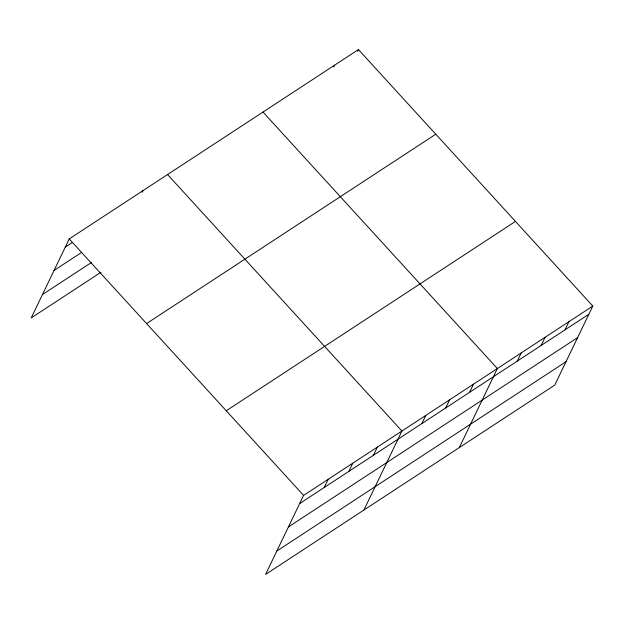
<?xml version="1.0" encoding="UTF-8"?>
<svg xmlns="http://www.w3.org/2000/svg" width="624" height="624" viewBox="0 0 624 624"><rect width="100%" height="100%" fill="white"/><g stroke="black" fill="none" stroke-linecap="round" stroke-linejoin="round"><path stroke-width="0.94" d="M592.8 306.056L303.599 495.401L265.567 574.423L554.767 385.086L592.8 306.056L358.433 49.577L69.233 238.914L31.2 317.944L100.979 272.251M142.194 192.27L142.974 190.632M333.785 66.823L334.573 65.192M357.646 51.207L358.433 49.577M324.254 487.469L328.185 479.31M348.839 471.377L352.763 463.219M373.417 455.278L377.348 447.119M363.901 510.05L401.926 431.028L167.56 174.541M421.863 423.563L425.786 415.405M445.723 407.948L449.647 399.789M469.576 392.324L473.507 384.166M459.334 447.564L497.367 368.542L262.993 112.055M517.296 361.085L521.219 352.927M541.156 345.462L545.08 337.303M565.016 329.839L568.94 321.68M65.302 247.081L72.439 242.408M54.046 270.465L81.806 252.291M42.455 294.551L91.619 262.369M146.57 323.56L435.77 134.215M226.262 410.764L515.455 221.419M299.676 503.568L588.877 314.223M288.421 526.952L577.621 337.607M276.822 551.039L566.023 361.694M69.233 238.914L303.599 495.401"/></g></svg>
